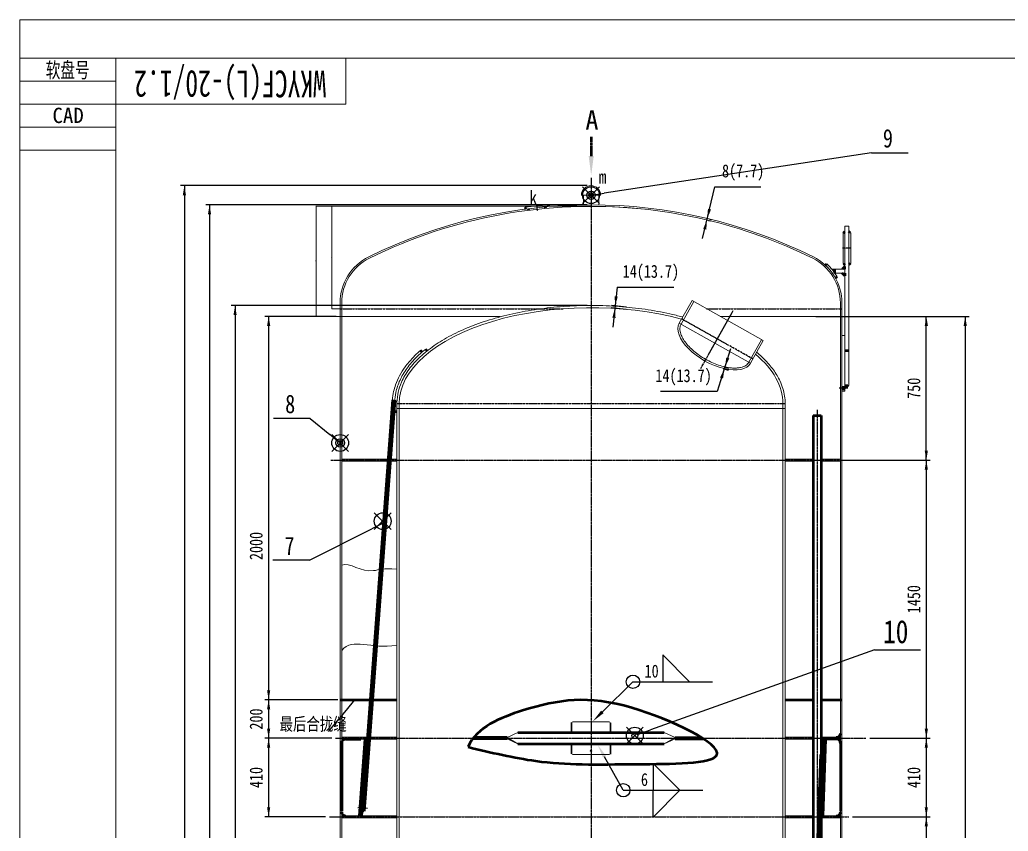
# Model space of a CAD drawing. Header units: millimetres. Extents: x 1505 to 130937, y -44938 to 37032.
# Drawn here: x 1736 to 6890, y 8265 to 12498 of the extents above; entities that cross this region are included whole.
import ezdxf

# ---------------------------------------------------------------- set-up
doc = ezdxf.new("R2010")
doc.units = ezdxf.units.MM
for name, pattern in [('ACISOTGB', [16, 11, -1, 1, -1, 1, -1]), ('AM_ISO08W050', [16, 13, -1, 1, -1]), ('AM_ISO08W050_1_1', [16, 13, -1, 1, -1]), ('AM_ISO08W050x2', [16, 13, -1, 1, -1])]:
    doc.linetypes.add(name, pattern=pattern)
for name, color, linetype, lineweight in [('1轮廓实线层', 7, 'Continuous', 18), ('2细线层', 4, 'Continuous', 18), ('AM_0', 7, 'Continuous', 50), ('AM_1', 3, 'ACISOTGB', 25), ('AM_10', 7, 'AM_ISO08W050_1_1', 50), ('AM_12', 7, 'Continuous', 50), ('AM_4', 3, 'Continuous', 25), ('AM_5', 3, 'Continuous', 25), ('AM_6', 2, 'Continuous', 15), ('AM_7', 4, 'AM_ISO08W050', 25), ('AM_8', 1, 'Continuous', 25), ('AM_PAREF', 4, 'Continuous', 25), ('CDRAFT0', 7, 'Continuous', 18), ('RAHM2', 1, 'Continuous', 18), ('RAHM3', 2, 'Continuous', 18), ('RAHM5', 7, 'Continuous', 18), ('TILE1', 5, 'Continuous', 18), ('尺寸线层', 3, 'Continuous', 18)]:
    doc.layers.add(name, color=color, linetype=linetype, lineweight=lineweight)
doc.styles.add('ACANSTS', font='')
doc.styles.add('HZ', font='', dxfattribs={"width": 0.7})
doc.styles.get("Standard").update_dxf_attribs({"font": 'txt', "width": 0.8})
doc.styles.get('ACANSTS').set_extended_font_data('宋体')
doc.styles.get('HZ').set_extended_font_data('宋体')
doc.dimstyles.new('AM_GB$0', dxfattribs={"dimtxt": 3.371484, "dimasz": 2.5, "dimexe": 1, "dimexo": 1, "dimgap": 2.088633, "dimtad": 1, "dimdsep": 46, "dimtxsty": 'Standard', "dimblk": 'NONE', "dimcen": 0, "dimdle": 5, "dimclrd": 256, "dimclre": 256, "dimclrt": 2, "dimadec": 0, "dimazin": 2, "dimtfac": 0.707107, "dimtdec": 3, "dimtmove": 2, "dimatfit": 3, "dimfxl": 1, "dimfrac": 2, "dimtolj": 1, "dimlwd": 18, "dimarcsym": 0})
doc.dimstyles.new('AM_GB$2', dxfattribs={"dimtxt": 3.371484, "dimasz": 2.5, "dimexe": 1, "dimexo": 1, "dimgap": 2.088633, "dimtad": 1, "dimtih": 1, "dimtoh": 1, "dimdsep": 46, "dimtxsty": 'Standard', "dimblk": 'NONE', "dimcen": 0, "dimdle": 5, "dimclrd": 256, "dimclre": 256, "dimclrt": 2, "dimadec": 0, "dimazin": 2, "dimtfac": 0.707107, "dimtdec": 3, "dimtmove": 2, "dimatfit": 3, "dimfxl": 1, "dimfrac": 2, "dimtolj": 1, "dimlwd": 18, "dimarcsym": 0})

# ---------------------------------------------------------------- blocks, each defined once
blk = doc.blocks.new('*X3')
at = {"layer": 'CDRAFT0'}
for p, q in [((1700, 16380), (1700, 16620)), ((500, 16380), (1700, 16380))]:
    blk.add_line(p, q, dxfattribs=at)
blk.add_lwpolyline([(500, 200), (500, 16620), (11680, 16620), (11680, 200), (500, 200)], dxfattribs=at)
at = {"layer": 'RAHM2'}
for p, q in [((500, 16500), (0, 16500)), ((500, 16260), (0, 16260))]:
    blk.add_line(p, q, dxfattribs=at)
at = {"layer": 'RAHM3'}
for p, q in [((500, 16620), (0, 16620)), ((500, 16380), (0, 16380)), ((500, 16140), (0, 16140))]:
    blk.add_line(p, q, dxfattribs=at)
at = {"layer": 'TILE1'}
blk.add_line((0, 0), (0, 16820), dxfattribs=at)
blk.add_lwpolyline([(0, 16820), (11880, 16820), (11880, 0), (0, 0)], dxfattribs=at)
at = {"layer": 'RAHM2', "char_height": 80, "attachment_point": 8}
for s, insert, width, style in [('软盘号', (250, 16508.9), 344.867, 'HZ'), ('CAD', (252, 16280), 244.667, 'ACANSTS')]:
    blk.add_mtext(s, dxfattribs=dict(at, insert=insert, width=width, style=style))
at = {"layer": 'RAHM5', "insert": (1096.7, 16503.9), "char_height": 140, "width": 266, "attachment_point": 5, "rotation": 180, "style": 'HZ'}
blk.add_mtext('WKYCF(L)-20/1.2', dxfattribs=at)
blk = doc.blocks.new('*X8')
at = {"layer": 'AM_5'}
for points in [[(3033.9, 10950.5), (3042.2, 10900.5), (3025.5, 10900.5)], [(3033.9, 8950.5), (3042.2, 9000.5), (3025.5, 9000.5)]]:
    blk.add_hatch(color=256, dxfattribs=at).paths.add_polyline_path(points, flags=0)
for p, q in [((3386.6, 10950.5), (3013.9, 10950.5)), ((3033.9, 10950.5), (3033.9, 8950.5)), ((3386.6, 8950.5), (3013.9, 8950.5))]:
    blk.add_line(p, q, dxfattribs=at)
at = {"layer": 'AM_5', "color": 2, "insert": (2968.9, 9753), "char_height": 67.43, "width": 204, "attachment_point": 5, "rotation": 90, "line_spacing_factor": 1.37}
blk.add_mtext('2000', dxfattribs=at)
blk = doc.blocks.new('_NONE')
blk = doc.blocks.new('*X9')
at = {"layer": 'AM_5'}
for points in [[(2858.8, 11007.5), (2867.2, 10957.5), (2850.5, 10957.5)], [(2858.8, 3948.5), (2867.2, 3998.5), (2850.5, 3998.5)]]:
    blk.add_hatch(color=256, dxfattribs=at).paths.add_polyline_path(points, flags=0)
for p, q in [((4694.6, 11007.5), (2838.8, 11007.5)), ((2858.8, 11007.5), (2858.8, 3948.5)), ((4694.6, 3948.5), (2838.8, 3948.5))]:
    blk.add_line(p, q, dxfattribs=at)
at = {"layer": 'AM_5', "color": 2, "insert": (2793.8, 7252.9), "char_height": 67.43, "width": 375.205, "attachment_point": 5, "rotation": 90, "line_spacing_factor": 1.37}
blk.add_mtext('～7060', dxfattribs=at)
blk = doc.blocks.new('*X120')
at = {"layer": 'AM_5'}
for points in [[(2594.5, 11632.5), (2602.8, 11582.5), (2586.2, 11582.5)], [(2594.5, 2948), (2602.8, 2998), (2586.2, 2998)]]:
    blk.add_hatch(color=256, dxfattribs=at).paths.add_polyline_path(points, flags=0)
for p, q in [((4694.6, 11632.5), (2574.5, 11632.5)), ((2594.5, 11632.5), (2594.5, 2948)), ((3443.6, 2948), (2574.5, 2948))]:
    blk.add_line(p, q, dxfattribs=at)
at = {"layer": 'AM_5', "color": 2, "insert": (2529.5, 7256.4), "char_height": 67.43, "width": 375.205, "attachment_point": 5, "rotation": 90, "line_spacing_factor": 1.37}
blk.add_mtext('～8700', dxfattribs=at)
blk = doc.blocks.new('*X134')
at = {"layer": 'AM_PAREF'}
for p, q in [((3584.8, 9838.7), (3672.3, 9926.2)), ((3584.8, 9926.2), (3672.3, 9838.7))]:
    blk.add_line(p, q, dxfattribs=at)
blk.add_circle((3628.6, 9882.4), 43.8, dxfattribs=at)
blk = doc.blocks.new('*X135')
at = {"layer": 'AM_PAREF'}
for p, q in [((4899, 8720.5), (4986.5, 8808)), ((4899, 8808), (4986.5, 8720.5))]:
    blk.add_line(p, q, dxfattribs=at)
blk.add_circle((4942.8, 8764.2), 43.8, dxfattribs=at)
blk = doc.blocks.new('*X138')
at = {"layer": 'AM_PAREF'}
for p, q in [((3362.8, 10246.6), (3450.3, 10334.1)), ((3362.8, 10334.1), (3450.3, 10246.6))]:
    blk.add_line(p, q, dxfattribs=at)
for radius in [43.8, 21.9]:
    blk.add_circle((3406.6, 10290.4), radius, dxfattribs=at)
blk = doc.blocks.new('*X143')
at = {"layer": 'AM_5', "color": 3}
for p, q in [((6193, 9211.3), (5025.2, 8793.7)), ((6193, 9211.3), (6432.6, 9211.3)), ((4957.5, 8769.5), (5025.2, 8793.7))]:
    blk.add_line(p, q, dxfattribs=at)
blk.add_circle((4942.8, 8764.2), 15.6, dxfattribs=at)
at = {"layer": 'AM_5', "color": 2, "insert": (6237.7, 9244.1), "char_height": 120.41, "width": 150, "attachment_point": 7, "line_spacing_factor": 1.37}
blk.add_mtext('10', dxfattribs=at)
blk = doc.blocks.new('*X189')
at = {"layer": 'AM_5'}
for points in [[(2725.7, 11532.5), (2734, 11482.5), (2717.4, 11482.5)], [(2725.7, 3498.5), (2734, 3548.5), (2717.4, 3548.5)]]:
    blk.add_hatch(color=256, dxfattribs=at).paths.add_polyline_path(points, flags=0)
for p, q in [((4694.6, 11532.5), (2705.7, 11532.5)), ((2725.7, 11532.5), (2725.7, 3498.5)), ((4694.6, 3498.5), (2705.7, 3498.5))]:
    blk.add_line(p, q, dxfattribs=at)
at = {"layer": 'AM_5', "color": 2, "insert": (2660.7, 7245.9), "char_height": 67.43, "width": 375.205, "attachment_point": 5, "rotation": 90, "line_spacing_factor": 1.37}
blk.add_mtext('～8035', dxfattribs=at)
blk = doc.blocks.new('*X190')
at = {"layer": 'AM_PAREF'}
for p, q in [((4670.8, 11538.7), (4758.3, 11626.2)), ((4670.8, 11626.2), (4758.3, 11538.7))]:
    blk.add_line(p, q, dxfattribs=at)
for radius in [43.8, 21.9]:
    blk.add_circle((4714.6, 11582.5), radius, dxfattribs=at)
blk = doc.blocks.new('*X191')
at = {"layer": 'AM_5'}
blk.add_hatch(color=3, dxfattribs=at).paths.add_polyline_path([(4780.4, 8881.4), (4767.5, 8894.6), (4724.1, 8838.9)], flags=0)
at = {"layer": 'AM_5', "color": 3}
for q in [(4774, 8888), (5348.3, 9044.9)]:
    blk.add_line((4933.3, 9044.9), q, dxfattribs=at)
at = {"layer": 'AM_5', "color": 2}
blk.add_lwpolyline([(5088.3, 9044.9), (5228.3, 9044.9), (5088.3, 9184.9), (5088.3, 9044.9)], dxfattribs=at)
blk.add_circle((4933.3, 9044.9), 35, dxfattribs=at)
at = {"layer": 'AM_5', "color": 2, "insert": (4993.7, 9065.9), "char_height": 67.43, "width": 84, "attachment_point": 7, "line_spacing_factor": 1.37}
blk.add_mtext('10', dxfattribs=at)
blk = doc.blocks.new('*X192')
at = {"layer": 'AM_5'}
blk.add_hatch(color=3, dxfattribs=at).paths.add_polyline_path([(4776.5, 8649), (4792.6, 8658), (4750.2, 8714.5)], flags=0)
at = {"layer": 'AM_5', "color": 3}
for q in [(4784.6, 8653.5), (5297.7, 8479.3)]:
    blk.add_line((4882.7, 8479.3), q, dxfattribs=at)
at = {"layer": 'AM_5', "color": 2}
for points in [[(5037.7, 8479.3), (5177.7, 8479.3), (5037.7, 8619.3), (5037.7, 8479.3)], [(5037.7, 8479.3), (5177.7, 8479.3), (5037.7, 8339.3), (5037.7, 8479.3)]]:
    blk.add_lwpolyline(points, dxfattribs=at)
blk.add_circle((4882.7, 8479.3), 35, dxfattribs=at)
at = {"layer": 'AM_5', "color": 2, "insert": (4974.7, 8500.3), "char_height": 67.4, "width": 40, "attachment_point": 7, "line_spacing_factor": 1.37}
blk.add_mtext('6', dxfattribs=at)
blk = doc.blocks.new('*X193')
at = {"layer": 'AM_5', "color": 3}
for p, q in [((3247.3, 9679.1), (3572.2, 9843.3)), ((3623.5, 9869.2), (3572.2, 9843.3)), ((3247.3, 9679.1), (3055.6, 9679.1))]:
    blk.add_line(p, q, dxfattribs=at)
blk.add_circle((3634.7, 9874.8), 12.5, dxfattribs=at)
at = {"layer": 'AM_5', "color": 2, "insert": (3116.4, 9705.4), "char_height": 96.3, "width": 60, "attachment_point": 7, "line_spacing_factor": 1.37}
blk.add_mtext('7', dxfattribs=at)
blk = doc.blocks.new('*X194')
at = {"layer": 'AM_5', "color": 3}
for p, q in [((6177, 11803.4), (4783.8, 11592.9)), ((6177, 11803.4), (6368.7, 11803.4)), ((4726.9, 11584.3), (4783.8, 11592.9))]:
    blk.add_line(p, q, dxfattribs=at)
blk.add_circle((4714.6, 11582.5), 12.5, dxfattribs=at)
at = {"layer": 'AM_5', "color": 2, "insert": (6236.2, 11829.7), "char_height": 96.3, "width": 57.143, "attachment_point": 7, "line_spacing_factor": 1.37}
blk.add_mtext('9', dxfattribs=at)
blk = doc.blocks.new('*X196')
at = {"layer": 'AM_5', "color": 3}
for p, q in [((3250.7, 10418), (3059, 10418)), ((3250.7, 10418), (3352.4, 10334.7)), ((3396.9, 10298.3), (3352.4, 10334.7))]:
    blk.add_line(p, q, dxfattribs=at)
blk.add_circle((3406.6, 10290.4), 12.5, dxfattribs=at)
at = {"layer": 'AM_5', "color": 2, "insert": (3119.9, 10444.2), "char_height": 96.3, "width": 60, "attachment_point": 7, "line_spacing_factor": 1.37}
blk.add_mtext('8', dxfattribs=at)
blk = doc.blocks.new('*X202')
at = {"layer": 'AM_5'}
for points in [[(5320.7, 11461.1), (5324, 11511.7), (5340.2, 11507.9)], [(5318.8, 11453.3), (5299.3, 11406.5), (5315.5, 11402.7)]]:
    blk.add_hatch(color=256, dxfattribs=at).paths.add_polyline_path(points, flags=0)
for p, q in [((5296, 11355.9), (5359.5, 11626.6)), ((5359.5, 11626.6), (5599.5, 11626.6)), ((5327.5, 11451.3), (5338.3, 11448.7)), ((5329.3, 11459.1), (5340.1, 11456.5))]:
    blk.add_line(p, q, dxfattribs=at)
at = {"layer": 'AM_5', "color": 2, "insert": (5507.5, 11700.3), "char_height": 67.43, "width": 340, "attachment_point": 5, "line_spacing_factor": 1.37}
blk.add_mtext('8(7.7)', dxfattribs=at)
blk = doc.blocks.new('*X203')
at = {"layer": 'AM_5'}
for points in [[(5412.6, 10686), (5435.5, 10731.3), (5419.6, 10736.2)], [(5409.7, 10676.5), (5402.8, 10626.3), (5386.8, 10631.2)]]:
    blk.add_hatch(color=256, dxfattribs=at).paths.add_polyline_path(points, flags=0)
for p, q in [((5442.4, 10781.5), (5373, 10558.8)), ((5403.9, 10678.3), (5428.8, 10670.5)), ((5406.9, 10687.8), (5431.7, 10680.1)), ((5373, 10558.8), (5077, 10558.8))]:
    blk.add_line(p, q, dxfattribs=at)
at = {"layer": 'AM_5', "color": 2, "insert": (5197, 10632.5), "char_height": 67.43, "width": 452, "attachment_point": 5, "line_spacing_factor": 1.37}
blk.add_mtext('14(13.7)', dxfattribs=at)
blk = doc.blocks.new('*X287')
at = {"layer": 'AM_5'}
for points in [[(4840.5, 11005.1), (4853.9, 11054), (4837.4, 11055.7)], [(4839.2, 10993.2), (4842.4, 10942.6), (4825.8, 10944.3)]]:
    blk.add_hatch(color=256, dxfattribs=at).paths.add_polyline_path(points, flags=0)
for p, q in [((4850.6, 11102.7), (4828.9, 10893.7)), ((4850.6, 11102.7), (5146.6, 11102.7)), ((4898.5, 10987), (4819.3, 10995.3)), ((4899.7, 10999), (4820.6, 11007.2))]:
    blk.add_line(p, q, dxfattribs=at)
at = {"layer": 'AM_5', "color": 2, "insert": (5026.6, 11176.5), "char_height": 67.43, "width": 452, "attachment_point": 5, "line_spacing_factor": 1.37}
blk.add_mtext('14(13.7)', dxfattribs=at)
blk = doc.blocks.new('*X289')
at = {"layer": 'AM_5'}
for points in [[(6462.6, 8750.5), (6470.9, 8700.5), (6454.2, 8700.5)], [(6462.6, 8340.5), (6470.9, 8390.5), (6454.2, 8390.5)]]:
    blk.add_hatch(color=256, dxfattribs=at).paths.add_polyline_path(points, flags=0)
for p, q in [((6168.1, 8750.5), (6482.6, 8750.5)), ((6462.6, 8750.5), (6462.6, 8340.5)), ((6078.4, 8340.5), (6482.6, 8340.5))]:
    blk.add_line(p, q, dxfattribs=at)
at = {"layer": 'AM_5', "color": 2, "insert": (6397.6, 8545.5), "char_height": 67.43, "width": 138, "attachment_point": 5, "rotation": 90, "line_spacing_factor": 1.37}
blk.add_mtext('410', dxfattribs=at)
blk = doc.blocks.new('*X290')
at = {"layer": 'AM_5'}
for points in [[(6462.6, 8340.5), (6470.9, 8290.5), (6454.2, 8290.5)], [(6462.6, 6840.5), (6470.9, 6890.5), (6454.2, 6890.5)]]:
    blk.add_hatch(color=256, dxfattribs=at).paths.add_polyline_path(points, flags=0)
for p, q in [((6078.4, 8340.5), (6482.6, 8340.5)), ((6462.6, 8340.5), (6462.6, 6840.5)), ((6078.4, 6840.5), (6482.6, 6840.5))]:
    blk.add_line(p, q, dxfattribs=at)
at = {"layer": 'AM_5', "color": 2, "insert": (6397.6, 7590.5), "char_height": 67.43, "width": 192, "attachment_point": 5, "rotation": 90, "line_spacing_factor": 1.37}
blk.add_mtext('1500', dxfattribs=at)
blk = doc.blocks.new('*X339')
at = {"layer": 'AM_5'}
for points in [[(6665.4, 10950.5), (6673.7, 10900.5), (6657, 10900.5)], [(6665.4, 4050.5), (6673.7, 4100.5), (6657, 4100.5)]]:
    blk.add_hatch(color=256, dxfattribs=at).paths.add_polyline_path(points, flags=0)
for p, q in [((6010.9, 10950.5), (6685.4, 10950.5)), ((6665.4, 10950.5), (6665.4, 4050.5)), ((6034.6, 4050.5), (6685.4, 4050.5))]:
    blk.add_line(p, q, dxfattribs=at)
at = {"layer": 'AM_5', "color": 2, "insert": (6600.4, 7542.7), "char_height": 67.43, "width": 204, "attachment_point": 5, "rotation": 90, "line_spacing_factor": 1.37}
blk.add_mtext('6900', dxfattribs=at)
blk = doc.blocks.new('*X353')
at = {"layer": 'AM_5'}
blk.add_hatch(color=256, dxfattribs=at).paths.add_polyline_path([(5881.5, 7844.9), (5831.4, 7840.1), (5831.7, 7852.6)], flags=0)
blk.add_hatch(color=256, dxfattribs=at).paths.add_polyline_path([(5881.5, 7844.9), (5831.4, 7840.1), (5831.7, 7852.6)], flags=0)
for start, end in [(89, 90), (88, 89)]:
    blk.add_arc((5724.6, 3349.8), 4497.8, start, end, dxfattribs=at)
at = {"layer": 'AM_5', "color": 2, "insert": (5805.2, 7912.4), "char_height": 67.43, "width": 68, "attachment_point": 5, "line_spacing_factor": 1.37}
blk.add_mtext('2%%D', dxfattribs=at)
blk = doc.blocks.new('*X408')
at = {"layer": 'AM_5', "color": 3}
for p, q in [((3439.1, 8896.6), (3483.7, 8950.5)), ((3346.5, 8784.7), (3439.1, 8896.6))]:
    blk.add_line(p, q, dxfattribs=at)
at = {"layer": 'AM_5', "color": 2, "insert": (3090.5, 8858.2), "char_height": 67.43, "width": 550.667, "attachment_point": 1, "line_spacing_factor": 1.37}
blk.add_mtext('最后合拢缝', dxfattribs=at)
blk = doc.blocks.new('*X411')
at = {"layer": 'AM_5'}
for points in [[(3033.9, 8950.5), (3042.2, 8900.5), (3025.5, 8900.5)], [(3033.9, 8750.5), (3042.2, 8800.5), (3025.5, 8800.5)]]:
    blk.add_hatch(color=256, dxfattribs=at).paths.add_polyline_path(points, flags=0)
for p, q in [((3394.6, 8950.5), (3013.9, 8950.5)), ((3033.9, 8950.5), (3033.9, 8750.5)), ((3362.5, 8750.5), (3013.9, 8750.5))]:
    blk.add_line(p, q, dxfattribs=at)
at = {"layer": 'AM_5', "color": 2, "insert": (2968.9, 8850.5), "char_height": 67.43, "width": 150, "attachment_point": 5, "rotation": 90, "line_spacing_factor": 1.37}
blk.add_mtext('200', dxfattribs=at)
blk = doc.blocks.new('*X412')
at = {"layer": 'AM_5'}
for points in [[(3033.9, 8750.5), (3042.2, 8700.5), (3025.5, 8700.5)], [(3033.9, 8340.5), (3042.2, 8390.5), (3025.5, 8390.5)]]:
    blk.add_hatch(color=256, dxfattribs=at).paths.add_polyline_path(points, flags=0)
for p, q in [((3362.5, 8750.5), (3013.9, 8750.5)), ((3033.9, 8750.5), (3033.9, 8340.5)), ((3330.9, 8340.5), (3013.9, 8340.5))]:
    blk.add_line(p, q, dxfattribs=at)
at = {"layer": 'AM_5', "color": 2, "insert": (2968.9, 8545.5), "char_height": 67.43, "width": 138, "attachment_point": 5, "rotation": 90, "line_spacing_factor": 1.37}
blk.add_mtext('410', dxfattribs=at)
blk = doc.blocks.new('*X413')
at = {"layer": 'AM_5'}
for points in [[(6462.6, 10950.5), (6454.2, 10900.5), (6470.9, 10900.5)], [(6462.6, 10200.5), (6454.2, 10250.5), (6470.9, 10250.5)]]:
    blk.add_hatch(color=256, dxfattribs=at).paths.add_polyline_path(points, flags=0)
for p, q in [((5885.8, 10950.5), (6482.6, 10950.5)), ((6462.6, 10200.5), (6462.6, 10950.5)), ((6042.6, 10200.5), (6482.6, 10200.5))]:
    blk.add_line(p, q, dxfattribs=at)
at = {"layer": 'AM_5', "color": 2, "insert": (6397.6, 10575.5), "char_height": 67.43, "width": 150, "attachment_point": 5, "rotation": 90, "line_spacing_factor": 1.37}
blk.add_mtext('750', dxfattribs=at)
blk = doc.blocks.new('*X414')
at = {"layer": 'AM_5'}
for points in [[(6462.6, 10200.5), (6470.9, 10150.5), (6454.2, 10150.5)], [(6462.6, 8750.5), (6470.9, 8800.5), (6454.2, 8800.5)]]:
    blk.add_hatch(color=256, dxfattribs=at).paths.add_polyline_path(points, flags=0)
for p, q in [((6078.4, 10200.5), (6482.6, 10200.5)), ((6462.6, 10200.5), (6462.6, 8750.5)), ((6168.1, 8750.5), (6482.6, 8750.5))]:
    blk.add_line(p, q, dxfattribs=at)
at = {"layer": 'AM_5', "color": 2, "insert": (6397.6, 9475.5), "char_height": 67.43, "width": 192, "attachment_point": 5, "rotation": 90, "line_spacing_factor": 1.37}
blk.add_mtext('1450', dxfattribs=at)
blk = doc.blocks.new('*X1008')
at = {"layer": '尺寸线层'}
for points in [[(3280.8, 11524.5), (3280.4, 11522), (3281.2, 11522)], [(3280.8, 10950.5), (3280.4, 10953), (3281.2, 10953)]]:
    blk.add_hatch(color=256, dxfattribs=at).paths.add_polyline_path(points, flags=0)
for p, q in [((4713.6, 11524.5), (3279.8, 11524.5)), ((3280.8, 10950.5), (3280.8, 11524.5)), ((3405.6, 10950.5), (3279.8, 10950.5))]:
    blk.add_line(p, q, dxfattribs=at)
at = {"layer": '尺寸线层', "color": 2, "insert": (3277.6, 11237.5), "char_height": 3.37, "width": 7.65, "attachment_point": 5, "rotation": 90, "line_spacing_factor": 1.37}
blk.add_mtext('574', dxfattribs=at)
blk = doc.blocks.new('*X1009')
at = {"layer": '尺寸线层'}
for points in [[(3363.6, 11524.5), (3363.2, 11522), (3364, 11522)], [(3363.6, 10990.5), (3363.2, 10993), (3364, 10993)]]:
    blk.add_hatch(color=256, dxfattribs=at).paths.add_polyline_path(points, flags=0)
for p, q in [((4713.6, 11524.5), (3362.6, 11524.5)), ((3363.6, 10990.5), (3363.6, 11524.5)), ((3405.6, 10990.5), (3362.6, 10990.5))]:
    blk.add_line(p, q, dxfattribs=at)
at = {"layer": '尺寸线层', "color": 2, "insert": (3360.4, 11257.5), "char_height": 3.37, "width": 7.65, "attachment_point": 5, "rotation": 90, "line_spacing_factor": 1.37}
blk.add_mtext('534', dxfattribs=at)

msp = doc.modelspace()

# ---------------------------------------------------------------- hatches: boundary and pattern name
at = {"layer": 'AM_10', "linetype": 'AM_ISO08W050_1_1', "lineweight": 50}
msp.add_hatch(color=2, dxfattribs=at).paths.add_polyline_path([(4728.60296, 11786.21642), (4715.43771, 11686.21642), (4715.43771, 11686.21642), (4702.27246, 11786.21642)], flags=0)

# ---------------------------------------------------------------- linework, layer by layer
at = {"layer": '1轮廓实线层'}
for p, q in [((6038.57803, 11421.46528), (6038.57803, 10560.46528)), ((6058.57803, 11421.46528), (6038.57803, 11421.46528)), ((6058.57803, 11421.46528), (6058.57803, 10590.46528)), ((6028.57803, 11386.46528), (6028.57803, 11226.46528)), ((6038.57803, 11386.46528), (6028.57803, 11386.46528)), ((6068.57803, 11386.46528), (6058.57803, 11386.46528)), ((6068.57803, 11386.46528), (6068.57803, 11226.46528)), ((6038.57803, 11196.46528), (5969.92379, 11196.46528)), ((6028.57803, 11226.46528), (6038.57803, 11226.46528)), ((6038.57803, 11226.46528), (6028.57803, 11226.46528)), ((6058.57803, 11226.46528), (6068.57803, 11226.46528)), ((6068.57803, 11226.46528), (6058.57803, 11226.46528)), ((6038.57803, 11176.46528), (5984.80903, 11176.46528)), ((3406.57803, 10850.46528), (3406.57803, 10560.46528)), ((6022.57803, 10850.46528), (6022.57803, 10560.46528)), ((6038.57803, 10850.46528), (6022.57803, 10850.46528)), ((6038.57803, 10590.46528), (6058.57803, 10590.46528)), ((6038.57803, 10560.46528), (6022.57803, 10560.46528)), ((3690.57803, 10495.46528), (3690.57803, 10452.677)), ((3702.57803, 10495.46528), (3702.57803, 4460.46528)), ((3702.57803, 10470.46528), (5726.57803, 10470.46528)), ((3714.57803, 10495.46528), (3714.57803, 4460.46528)), ((5714.57803, 10495.46528), (5714.57803, 10470.46528)), ((5714.57803, 10470.46528), (5714.57803, 4460.46528)), ((5726.57803, 10495.46528), (5726.57803, 10470.46528)), ((5726.57803, 10470.46528), (5726.57803, 4460.46528)), ((3714.57803, 10225.46528), (3714.57803, 10200.46528)), ((3714.57803, 10225.46528), (3714.57803, 10200.46528)), ((4614.57803, 8830.46528), (4614.57803, 8780.46528)), ((4619.57803, 8835.46528), (4809.57803, 8835.46528)), ((4814.57803, 8830.46528), (4814.57803, 8780.46528)), ((4614.57803, 8720.46528), (4614.57803, 8670.46528)), ((4614.57803, 8720.46528), (4614.57803, 8670.46528)), ((4814.57803, 8720.46528), (4814.57803, 8670.46528)), ((4619.57803, 8665.46528), (4809.57803, 8665.46528))]:
    msp.add_line(p, q, dxfattribs=at)
for centre, start, end in [((4619.57803, 8830.46528), 90, 180), ((4809.57803, 8830.46528), 360, 90), ((4619.57803, 8670.46528), 180, 270), ((4809.57803, 8670.46528), 270, 0)]:
    msp.add_arc(centre, 5, start, end, dxfattribs=at)
for start_param, end_param in [(1.0791048169, 3.1415926536), (0, 0.5402124844)]:
    msp.add_ellipse((4714.57803, 10495.46528), major_axis=(1000, 0), ratio=0.5, start_param=start_param, end_param=end_param, dxfattribs=at)
for points, knots in [([(5189.79973, 10947.82464), (5168.56007, 10953.51222), (5146.91906, 10958.81706), (5083.05859, 10973.0753), (5039.9272, 10980.98808), (4951.93636, 10993.80141), (4907.07743, 10998.70186), (4816.45489, 11005.40315), (4770.69181, 11007.20394), (4679.10172, 11007.67369), (4633.27525, 11006.34265), (4542.40034, 11000.57248), (4497.35243, 10996.13339), (4408.8617, 10984.22623), (4365.41939, 10976.75825), (4280.93611, 10958.9256), (4239.89563, 10948.56108), (4160.96641, 10925.11708), (4123.0781, 10912.03781), (4051.14394, 10883.38983), (4017.09842, 10867.82139), (3953.46968, 10834.45667), (3923.88655, 10816.6607), (3869.72503, 10779.1294), (3845.14636, 10759.39417), (3801.46108, 10718.29222), (3782.3539, 10696.9248), (3750.01771, 10652.89178), (3736.78904, 10630.22406), (3719.22619, 10590.07419), (3713.46754, 10572.7981), (3705.44204, 10537.96574), (3703.17617, 10520.41005), (3702.61259, 10500.37927), (3702.57803, 10497.92227), (3702.57803, 10495.46528)], [0, 0, 0, 0, 59.4972047573, 59.4972047573, 172.8016278462, 172.8016278462, 286.1060509352, 286.1060509352, 399.4104740242, 399.4104740242, 512.7148971132, 512.7148971132, 626.0193202021, 626.0193202021, 739.3237432911, 739.3237432911, 852.6281663801, 852.6281663801, 965.932589469, 965.932589469, 1079.237012558, 1079.237012558, 1192.541435647, 1192.541435647, 1305.8458587359, 1305.8458587359, 1419.1502818249, 1419.1502818249, 1532.4547049139, 1532.4547049139, 1615.9394515556, 1615.9394515556, 1699.4241981974, 1699.4241981974, 1711.0943587639, 1711.0943587639, 1711.0943587639, 1711.0943587639]), ([(3825.85832, 10773.43311), (3811.30674, 10760.87876), (3797.70694, 10747.95943), (3770.36259, 10719.16155), (3756.9922, 10703.15619), (3734.38061, 10671.91463), (3724.86392, 10656.76279), (3708.41404, 10625.93731), (3701.46804, 10610.26145), (3691.64744, 10582.44023), (3688.18734, 10570.39627), (3682.32393, 10543.91214), (3680.23024, 10529.44421), (3679.24113, 10514.93281)], [0, 0, 0, 0, 50.9733719252, 50.9733719252, 110.6837825717, 110.6837825717, 164.4627175714, 164.4627175714, 217.9543886357, 217.9543886357, 258.0308934585, 258.0308934585, 305.4120066051, 305.4120066051, 305.4120066051, 305.4120066051]), ([(3852.50296, 10779.93658), (3836.01955, 10766.79846), (3820.65368, 10753.24355), (3787.262, 10720.42596), (3770.226, 10700.84647), (3740.83305, 10660.4842), (3728.47907, 10639.70347), (3708.78044, 10597.21249), (3701.44196, 10575.5021), (3693.41824, 10537.90863), (3691.42419, 10522.15683), (3690.65045, 10502.74058), (3690.57803, 10499.10292), (3690.57803, 10495.46528)], [0, 0, 0, 0, 54.2678429846, 54.2678429846, 127.7941916389, 127.7941916389, 201.3205402932, 201.3205402932, 274.8468889475, 274.8468889475, 327.167281374, 327.167281374, 339.2247798081, 339.2247798081, 339.2247798081, 339.2247798081]), ([(5726.57803, 10495.46528), (5726.57803, 10508.64693), (5725.58222, 10521.82843), (5721.61141, 10548.08655), (5718.6366, 10561.16294), (5710.74253, 10587.11461), (5705.82351, 10599.98985), (5690.7052, 10632.80553), (5679.09648, 10652.53357), (5651.4011, 10691.01492), (5635.31465, 10709.76933), (5605.54253, 10739.48173), (5593.1098, 10750.79608), (5579.86179, 10761.84127)], [0, 0, 0, 0, 43.9408301081, 43.9408301081, 87.8816602163, 87.8816602163, 131.8224903244, 131.8224903244, 201.1242335919, 201.1242335919, 270.4259768595, 270.4259768595, 314.5378497678, 314.5378497678, 314.5378497678, 314.5378497678])]:
    msp.add_open_spline(points, degree=3, knots=knots, dxfattribs=at)
at = {"layer": '2细线层'}
msp.add_open_spline([(3414.57803, 9653.18953), (3456.63627, 9668.94516), (3538.05595, 9595.76528), (3632.13656, 9639.58229), (3700.57803, 9632.13266)], degree=3, knots=[0, 0, 0, 0, 236.8039559604, 327.0156636219, 327.0156636219, 327.0156636219, 327.0156636219], dxfattribs=at)
msp.add_open_spline([(3700.57803, 9234.60763), (3566.62812, 9212.33941), (3472.74156, 9278.46208), (3414.57803, 9208.3012)], degree=3, dxfattribs=at)
at = {"layer": 'AM_0'}
for p, q in [((4371.73504, 11519.91951), (4373.0446, 11510.00563)), ((4387.23504, 11511.84051), (4388.23916, 11503.90377)), ((4476.23504, 11522.55553), (4477.05722, 11513.59329)), ((4491.73504, 11532.96389), (4492.58624, 11523.00018)), ((6030.96094, 11386.46528), (6038.57803, 11392.87301)), ((6066.19512, 11386.46528), (6058.57803, 11392.87301)), ((5936.65788, 11217.30155), (5943.4519, 11224.6392)), ((5984.80903, 11176.46528), (5984.80903, 11196.46528)), ((6038.57803, 11210.46528), (6024.57803, 11196.46528)), ((6030.96094, 11226.46528), (6038.57803, 11220.05755)), ((6038.57803, 11196.46528), (6038.57803, 11210.46528)), ((6066.19512, 11226.46528), (6058.57803, 11220.05755)), ((5988.67176, 11151.12883), (5997.4066, 11155.99735)), ((6038.57803, 11162.46528), (6024.57803, 11176.46528)), ((6038.57803, 11176.46528), (6038.57803, 11162.46528)), ((3833.69705, 10764.34731), (3825.85832, 10773.43311)), ((3860.31072, 10770.814), (3852.50296, 10779.93658)), ((6058.57803, 10770.46528), (6038.57803, 10770.46528)), ((6038.57803, 10579.65338), (6022.57803, 10579.65338)), ((6038.57803, 10571.27718), (6022.57803, 10571.27718)), ((6038.57803, 10590.46528), (6052.57803, 10590.46528)), ((6052.57803, 10590.46528), (6038.57803, 10576.46528)), ((3679.24113, 10514.93281), (3518.41503, 8345.46528)), ((3691.20829, 10514.04567), (3532.29981, 8370.44589)), ((3702.57803, 10452.677), (3686.69632, 10452.677)), ((5872.57803, 10434.38732), (5872.57803, 3721.32686)), ((5872.57803, 10434.38732), (5914.57803, 10434.38732)), ((5914.57803, 10434.38732), (5914.57803, 3721.32686)), ((3406.57803, 8950.46528), (3700.57803, 8950.46528)), ((5728.57803, 8950.46528), (5872.57803, 8950.46528)), ((5914.57803, 8950.46528), (6022.57803, 8950.46528)), ((4332.53066, 8780.46528), (5096.6254, 8780.46528)), ((3414.57803, 8725.46528), (3414.57803, 8370.46528)), ((3434.57803, 8745.46528), (3514.57803, 8745.46528)), ((3536.03475, 8745.46528), (3506.38211, 8345.46528)), ((4276.77348, 8746.46528), (4097.15051, 8746.46528)), ((4276.77348, 8754.46528), (4103.2679, 8754.46528)), ((4332.53066, 8720.46528), (5096.6254, 8720.46528)), ((5152.38258, 8754.46528), (5288.94688, 8754.46528)), ((5152.38258, 8746.46528), (5301.46757, 8746.46528)), ((5829.51073, 5965.29648), (5926.59636, 8745.46528)), ((5872.57803, 8745.46528), (5872.46601, 8745.46528)), ((5872.57803, 8745.46528), (5872.46601, 8745.46528)), ((5994.57803, 8745.46528), (5914.57803, 8745.46528)), ((5994.57803, 8745.46528), (5914.57803, 8745.46528)), ((5924.63537, 8345.46528), (5938.58905, 8745.04648)), ((6014.57803, 8725.46528), (6014.57803, 8370.46528)), ((6014.57803, 8725.46528), (6014.57803, 8370.46528)), ((5814.72438, 5885.71528), (5911.79539, 8665.46528)), ((5911.79539, 8665.46528), (5923.78808, 8665.04648)), ((3532.29981, 8370.44589), (3520.33265, 8371.33303))]:
    msp.add_line(p, q, dxfattribs=at)
for centre, start, end in [((5994.57803, 8775.46528), 270, 0), ((3434.57803, 8725.46528), 90, 180), ((5994.57803, 8725.46528), 0, 90), ((5994.57803, 8725.46528), 0, 90), ((3434.57803, 8365.46528), 180, 270), ((5994.57803, 8365.46528), 270, 0)]:
    msp.add_arc(centre, 20, start, end, dxfattribs=at)
at = {"layer": 'AM_0', "color": 3}
msp.add_open_spline([(4073.57034, 8704.74187), (4117.34584, 8809.71645), (4455.7764, 8940.82001), (4832.68119, 8994.92314), (5616.12861, 8613.48673), (4849.46335, 8618.07699), (4491.02323, 8605.59904), (4193.74227, 8676.20168), (4073.57034, 8704.74187)], degree=3, knots=[0, 0, 0, 0, 410.9558777891, 1097.8215871217, 1708.5298324298, 2213.0534418159, 2850.6138679889, 3283.2110401965, 3283.2110401965, 3283.2110401965, 3283.2110401965], dxfattribs=at)
at = {"layer": 'AM_1', "linetype": 'ACISOTGB', "lineweight": 25}
for p, q in [((3406.57803, 10990.46528), (4573.51067, 10990.46528)), ((5316.54425, 10990.46528), (6022.57803, 10990.46528)), ((5558.48358, 10728.26524), (5187.13929, 10937.02207)), ((3702.57803, 10495.46528), (5726.57803, 10495.46528))]:
    msp.add_line(p, q, dxfattribs=at)
at = {"layer": 'AM_10', "color": 2, "linetype": 'AM_ISO08W050_1_1', "lineweight": 50}
msp.add_line((4715.43771, 11886.21642), (4715.43771, 11786.21642), dxfattribs=at)
at = {"layer": 'AM_4'}
for p, q in [((6038.57803, 10580.46528), (6022.57803, 10580.46528)), ((6038.57803, 10570.46528), (6022.57803, 10570.46528))]:
    msp.add_line(p, q, dxfattribs=at)
at = {"layer": 'AM_7', "linetype": 'AM_ISO08W050', "lineweight": 25}
for p, q in [((4714.57803, 11673.27157), (4714.57803, 2885.07244)), ((6071.37203, 11306.46528), (6025.78403, 11306.46528)), ((5286.15581, 10678.49746), (5456.20263, 10980.98298)), ((5893.57803, 10462.72464), (5893.57803, 3709.20251)), ((3357.49913, 10200.46528), (6058.43457, 10200.46528)), ((3382.46477, 8750.46528), (6148.0903, 8750.46528)), ((3350.94585, 8340.46528), (6058.43457, 8340.46528))]:
    msp.add_line(p, q, dxfattribs=at)
at = {"layer": 'AM_7', "linetype": 'AM_ISO08W050x2', "lineweight": 25}
for p, q in [((4430.97049, 11533.47514), (4434.51055, 11500.90876)), ((6052.54803, 10575.46528), (6008.60803, 10575.46528)), ((5905.51314, 8565.6237), (5923.09043, 8565.00989)), ((3514.48563, 8532.40276), (3547.01043, 8529.67158)), ((3542.82654, 8479.84694), (3510.64527, 8482.54927)), ((5899.92922, 8455.72117), (5917.50651, 8455.10736)), ((5902.72118, 8485.67244), (5920.29847, 8485.05863)), ((3548.58922, 8384.18705), (3499.53383, 8388.30635))]:
    msp.add_line(p, q, dxfattribs=at)
at = {"layer": 'AM_8'}
for p, q in [((4614.5987, 8829.00207), (4609.81209, 8829.00207)), ((4614.5987, 8822.65207), (4609.81209, 8822.65207)), ((4614.5987, 8816.30207), (4609.81209, 8816.30207)), ((4814.55736, 8829.00207), (4819.34397, 8829.00207)), ((4814.55736, 8822.65207), (4819.34397, 8822.65207)), ((4814.55736, 8816.30207), (4819.34397, 8816.30207)), ((4614.5987, 8809.95207), (4609.81209, 8809.95207)), ((4614.5987, 8803.60207), (4609.81209, 8803.60207)), ((4614.5987, 8797.25207), (4609.81209, 8797.25207)), ((4614.5987, 8790.90207), (4609.81209, 8790.90207)), ((4614.5987, 8784.55207), (4609.81209, 8784.55207)), ((4814.55736, 8809.95207), (4819.34397, 8809.95207)), ((4814.55736, 8803.60207), (4819.34397, 8803.60207)), ((4814.55736, 8797.25207), (4819.34397, 8797.25207)), ((4814.55736, 8790.90207), (4819.34397, 8790.90207)), ((4814.55736, 8784.55207), (4819.34397, 8784.55207)), ((4614.5987, 8714.70207), (4609.81209, 8714.70207)), ((4814.55736, 8714.70207), (4819.34397, 8714.70207)), ((4614.5987, 8708.35207), (4609.81209, 8708.35207)), ((4614.5987, 8702.00207), (4609.81209, 8702.00207)), ((4614.5987, 8695.65207), (4609.81209, 8695.65207)), ((4614.5987, 8689.30207), (4609.81209, 8689.30207)), ((4614.5987, 8682.95207), (4609.81209, 8682.95207)), ((4614.5987, 8676.60207), (4609.81209, 8676.60207)), ((4614.5987, 8670.25207), (4609.81209, 8670.25207)), ((4814.55736, 8708.35207), (4819.34397, 8708.35207)), ((4814.55736, 8702.00207), (4819.34397, 8702.00207)), ((4814.55736, 8695.65207), (4819.34397, 8695.65207)), ((4814.55736, 8689.30207), (4819.34397, 8689.30207)), ((4814.55736, 8682.95207), (4819.34397, 8682.95207)), ((4814.55736, 8676.60207), (4819.34397, 8676.60207)), ((4814.55736, 8670.25207), (4819.34397, 8670.25207))]:
    msp.add_line(p, q, dxfattribs=at)
at = {"layer": 'CDRAFT0'}
for p, q in [((4764.57803, 11582.46528), (4664.57803, 11582.46528)), ((4674.57803, 11582.46528), (4674.57803, 11532.15851)), ((4754.57803, 11582.46528), (4754.57803, 11532.15851)), ((5174.8883, 10915.22957), (5241.04363, 11032.9091)), ((5183.6053, 10910.32917), (5249.76063, 11028.0087)), ((5612.38793, 10824.15227), (5241.04363, 11032.9091)), ((3406.57803, 11020.65229), (3406.57803, 4010.46528)), ((3414.57803, 11020.65229), (3414.57803, 5284.96528)), ((6014.57803, 11020.65229), (6014.57803, 10745.46528)), ((6022.57803, 11020.65229), (6022.57803, 10824.96528)), ((3406.57803, 10950.46528), (4241.49555, 10950.46528)), ((5387.69772, 10950.46528), (6022.57803, 10950.46528)), ((6014.57803, 10937.77596), (6014.57803, 7572.77596)), ((6022.57803, 10950.46528), (6022.57803, 7572.77596)), ((5546.23259, 10706.47274), (5174.8883, 10915.22957)), ((5537.51559, 10711.37313), (5603.67092, 10829.05266)), ((5546.23259, 10706.47274), (5612.38793, 10824.15227)), ((3414.57803, 10205.46528), (3514.57803, 10205.46528)), ((3514.57803, 10205.46528), (3514.57803, 10195.46528)), ((3514.57803, 10205.46528), (3702.57803, 10205.46528)), ((5728.57803, 10205.46528), (5872.57803, 10205.46528)), ((5914.57803, 10205.46528), (5914.57803, 10195.46528)), ((5914.57803, 10205.46528), (6014.57803, 10205.46528)), ((3414.57803, 10195.46528), (3514.57803, 10195.46528)), ((3514.57803, 10195.46528), (3702.57803, 10195.46528)), ((5728.57803, 10195.46528), (5872.57803, 10195.46528)), ((5914.57803, 10195.46528), (6014.57803, 10195.46528)), ((4276.77348, 8754.46528), (4332.53066, 8780.46528)), ((5152.38258, 8754.46528), (5096.6254, 8780.46528)), ((3414.57803, 8755.46528), (3548.80899, 8755.46528)), ((3414.57803, 8745.46528), (3548.06767, 8745.46528)), ((3514.57803, 8755.46528), (3514.57803, 8745.46528)), ((3560.1006, 8745.46528), (3700.57803, 8745.46528)), ((3560.84192, 8755.46528), (3700.57803, 8755.46528)), ((4276.77348, 8754.46528), (4332.53066, 8720.46528)), ((4276.77348, 8746.46528), (4332.53066, 8720.46528)), ((5152.38258, 8754.46528), (5096.6254, 8720.46528)), ((5152.38258, 8746.46528), (5096.6254, 8720.46528)), ((5728.57803, 8755.46528), (5872.57803, 8755.46528)), ((5728.57803, 8745.46528), (5872.57803, 8745.46528)), ((5914.57803, 8755.46528), (5914.57803, 8745.46528)), ((5914.57803, 8755.46528), (6014.57803, 8755.46528)), ((5914.57803, 8755.46528), (5914.57803, 8745.46528)), ((5914.57803, 8745.46528), (6014.57803, 8745.46528)), ((3414.57803, 8345.46528), (3519.73665, 8345.46528)), ((3414.57803, 8335.46528), (3514.57803, 8335.46528)), ((3514.57803, 8345.46528), (3514.57803, 8335.46528)), ((3514.57803, 8335.46528), (3700.57803, 8335.46528)), ((3519.73665, 8345.46528), (3700.57803, 8345.46528)), ((5728.57803, 8345.46528), (5872.57803, 8345.46528)), ((5728.57803, 8335.46528), (5872.57803, 8335.46528)), ((5914.57803, 8345.46528), (5914.57803, 8335.46528)), ((5914.57803, 8345.46528), (6014.57803, 8345.46528)), ((5914.57803, 8345.46528), (5914.57803, 8335.46528)), ((5914.57803, 8345.46528), (5914.57803, 8335.46528)), ((5914.57803, 8335.46528), (6014.57803, 8335.46528))]:
    msp.add_line(p, q, dxfattribs=at)
msp.add_circle((4714.57803, 8685.46528), 4, dxfattribs=at)
for centre, radius, start, end in [((4714.57803, 11582.46528), 50, 360, 180), ((4714.57803, 8924.46528), 2608, 63.61220004, 116.38779996), ((4714.57803, 8924.46528), 2600, 84.27190334, 116.38779996), ((4714.57803, 8924.46528), 2618, 94.88289961, 97.52484333), ((4714.57803, 8924.46528), 2600, 63.61220004, 90), ((3674.57803, 11020.65229), 268, 116.38779996, 180), ((3674.57803, 11020.65229), 260, 116.38779996, 180), ((5754.57803, 11020.65229), 260, 0, 63.61220004), ((5754.57803, 11020.65229), 260, 0, 63.61220004), ((5754.57803, 11020.65229), 268, 0, 63.61220004), ((5754.57803, 11020.65229), 268, 0, 63.61220004), ((5754.57803, 11020.65229), 278, 29.13393028, 47.20303638)]:
    msp.add_arc(centre, radius, start, end, dxfattribs=at)
msp.add_ellipse((5360.56044, 10810.85115), major_axis=(185.67215, -104.37842), ratio=0.5023474178, start_param=3.1415926536, end_param=6.2831853072, dxfattribs=at)
msp.add_open_spline([(5537.51559, 10711.37313), (5535.69083, 10708.12718), (5533.45329, 10705.11133), (5528.09808, 10699.51573), (5524.97765, 10696.93633), (5517.81006, 10692.26659), (5513.76241, 10690.17816), (5504.76202, 10686.58164), (5499.81006, 10685.07454), (5489.08065, 10682.71969), (5483.3039, 10681.87209), (5471.03608, 10680.88701), (5464.54537, 10680.7494), (5450.97614, 10681.20838), (5443.89779, 10681.80483), (5426.24177, 10684.13631), (5415.43557, 10686.24353), (5393.3092, 10691.88443), (5381.98938, 10695.41776), (5359.23993, 10703.79652), (5347.81066, 10708.6417), (5325.24321, 10719.47982), (5314.10541, 10725.47255), (5292.50798, 10738.39841), (5282.04873, 10745.33134), (5262.17047, 10759.89361), (5252.75186, 10767.52276), (5235.28056, 10783.20259), (5227.22832, 10791.25314), (5212.76691, 10807.47467), (5206.35836, 10815.64556), (5195.3976, 10831.78359), (5190.84651, 10839.75039), (5184.47795, 10853.51138), (5182.28549, 10859.40813), (5179.13457, 10870.69625), (5178.17625, 10876.08605), (5177.43363, 10886.22798), (5177.64736, 10890.97812), (5179.14531, 10899.79985), (5180.42573, 10903.87316), (5182.64844, 10908.55613), (5183.11172, 10909.45117), (5183.6053, 10910.32917)], degree=3, knots=[0, 0, 0, 0, 19.8236237359, 19.8236237359, 39.6472474718, 39.6472474718, 59.4708712077, 59.4708712077, 79.2944949436, 79.2944949436, 99.1181186795, 99.1181186795, 118.9417424154, 118.9417424154, 138.7653661513, 138.7653661513, 166.8546251568, 166.8546251568, 194.9438841623, 194.9438841623, 223.0331431678, 223.0331431678, 251.1224021733, 251.1224021733, 279.2116611788, 279.2116611788, 307.3009201843, 307.3009201843, 335.3901791898, 335.3901791898, 363.4794381953, 363.4794381953, 391.5686972008, 391.5686972008, 413.720104603, 413.720104603, 435.8715120051, 435.8715120051, 458.0229194073, 458.0229194073, 480.1743268094, 480.1743268094, 485.536428834, 485.536428834, 485.536428834, 485.536428834], dxfattribs=at)

# ---------------------------------------------------------------- block references
at = {"layer": 'AM_0', "linetype": 'Continuous', "lineweight": 18}
msp.add_blockref('*X3', (1736.32433, -4322.46871), dxfattribs=at)
at = {"layer": 'AM_12'}
for name in ['*X190', '*X138', '*X134', '*X135']:
    msp.add_blockref(name, (0, 0), dxfattribs=at)
at = {"layer": 'AM_5'}
for name in ['*X194', '*X196', '*X193', '*X143', '*X191', '*X408', '*X192']:
    msp.add_blockref(name, (0, 0), dxfattribs=at)

# ---------------------------------------------------------------- texts
at = {"layer": 'AM_10', "color": 2, "linetype": 'AM_ISO08W050_1_1', "lineweight": 50, "insert": (4719.33853, 11974.64861), "char_height": 100, "width": 485.7142857, "attachment_point": 5, "style": 'ACANSTS'}
msp.add_mtext('A ', dxfattribs=at)
at = {"layer": 'AM_6', "char_height": 72.24609, "attachment_point": 7, "line_spacing_factor": 1.37}
for s, insert, width in [('m', (4755.14554, 11642.11918), 70.7142857), ('k', (4393.3788, 11534.17922), 38.5714286)]:
    msp.add_mtext(s, dxfattribs=dict(at, insert=insert, width=width))

# ---------------------------------------------------------------- dimensions: what is measured, and where the dimension line sits
at = {"layer": 'AM_5'}
for base, p1, p2, angle, text, picture, middle in [((5320.66983, 11461.08514), (5308.02079, 11455.83362), (5309.84677, 11463.62245), 76.80610002, '8(7.7)', '*X202', (5359.47186, 11626.59768)), ((2594.50426, 2948.02526), (4714.57803, 11632.46528), (3463.57803, 2948.02526), 90, '～8700', '*X120', (2594.50426, 7256.44373)), ((2725.70342, 3498.46528), (4714.57803, 11532.46528), (4714.57803, 3498.46528), 90, '～8035', '*X189', (2725.70342, 7245.86411)), ((4839.24155, 10993.20877), (4919.62848, 10996.9058), (4918.38617, 10984.9707), 264.0575501, '14(13.7)', '*X287', (4850.64256, 11102.74031)), ((2858.84667, 3948.46545), (4714.57808, 11007.46524), (4714.57803, 3948.46545), 90, '～7060', '*X9', (2858.84667, 7252.91793)), ((5409.6734, 10676.47094), (5387.79117, 10693.7658), (5384.81553, 10684.21836), 252.68938766, '14(13.7)', '*X203', (5372.99177, 10558.77656))]:
    dim = msp.add_linear_dim(base=base, p1=p1, p2=p2, angle=angle, text=text, dimstyle='AM_GB$0', override={"dimscale": 20, "dimsah": 1, "dimtfill": 1}, dxfattribs=at)
    dim.commit()
    dim.dimension.update_dxf_attribs({"geometry": picture, "text_midpoint": middle, "dimtype": 160})
for base, p1, p2, picture, middle in [((3033.86306, 8950.46528), (3406.57803, 10950.46528), (3406.57803, 8950.46528), '*X8', (3033.86306, 9752.96883)), ((6462.57803, 10950.46528), (6022.57803, 10200.46528), (5865.82136, 10950.46528), '*X413', (6462.57803, 10575.46528)), ((6665.35151, 4050.46528), (5990.87277, 10950.46528), (6014.57803, 4050.46528), '*X339', (6665.35151, 7542.70592)), ((6462.57803, 8750.46528), (6058.43457, 10200.46528), (6148.0903, 8750.46528), '*X414', (6462.57803, 9475.46528)), ((3033.86306, 8750.46528), (3414.57803, 8950.46528), (3382.46477, 8750.46528), '*X411', (3033.86306, 8850.46528)), ((3033.86306, 8340.46528), (3382.46477, 8750.46528), (3350.94585, 8340.46528), '*X412', (3033.86306, 8545.46528)), ((6462.57803, 8340.46528), (6148.0903, 8750.46528), (6058.43457, 8340.46528), '*X289', (6462.57803, 8545.46528)), ((6462.57803, 6840.46528), (6058.43457, 8340.46528), (6058.43457, 6840.46528), '*X290', (6462.57803, 7590.46528))]:
    dim = msp.add_linear_dim(base=base, p1=p1, p2=p2, angle=90, dimstyle='AM_GB$0', override={"dimscale": 20, "dimsah": 1, "dimtfill": 1, "dimtzin": 8}, dxfattribs=at)
    dim.commit()
    dim.dimension.update_dxf_attribs({"geometry": picture, "text_midpoint": middle, "dimtype": 160})
dim = msp.add_angular_dim_2l(base=(5803.07597, 7846.92806), line1=((5724.57803, 10458.71528), (5724.57803, 4448.71528)), line2=((5813.12007, 5885.29648), (5909.79539, 8653.71528)), dimstyle='AM_GB$2', override={"dimscale": 20, "dimtad": 0, "dimtih": 0, "dimtoh": 0, "dimsah": 1, "dimtix": 1, "dimtfill": 1, "dimtzin": 8}, dxfattribs=at)
dim.commit()
dim.dimension.update_dxf_attribs({"geometry": '*X353', "text_midpoint": (5804.2182, 7912.36653)})
at = {"layer": '尺寸线层'}
for base, p1, picture, middle in [((3280.81109, 11524.46528), (3406.57803, 10950.46528), '*X1008', (3280.81109, 11237.46528)), ((3363.61966, 11524.46528), (3406.57803, 10990.46528), '*X1009', (3363.61966, 11257.46528))]:
    dim = msp.add_linear_dim(base=base, p1=p1, p2=(4714.57803, 11524.46528), angle=90, dimstyle='AM_GB$0', override={"dimsah": 1, "dimtfill": 1, "dimtzin": 8}, dxfattribs=at)
    dim.commit()
    dim.dimension.update_dxf_attribs({"geometry": picture, "text_midpoint": middle, "dimtype": 160})

doc.saveas('drawing.dxf')
